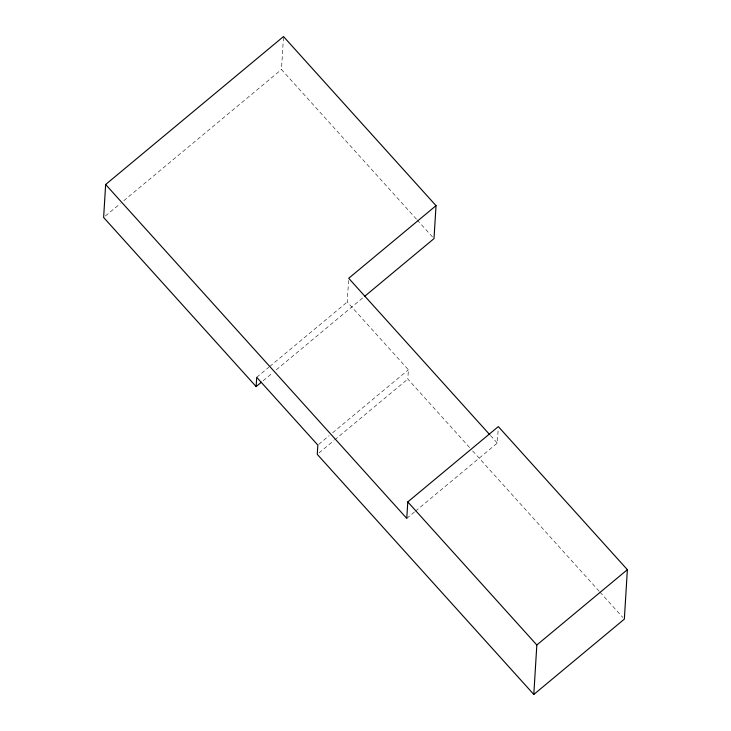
<?xml version="1.0" encoding="UTF-8"?>
<svg xmlns="http://www.w3.org/2000/svg" width="731" height="731" viewBox="0 0 731 731"><rect width="100%" height="100%" fill="white"/><g stroke="black" fill="none" stroke-linecap="round" stroke-linejoin="round"><path stroke-width="0.55" stroke-dasharray="3.65 2.74" d="M416.469 219.181L281.49 69.518L283.509 36.55M469.576 447.518L407.816 379.042L408.382 369.767L347.252 301.994L348.568 280.549M415.482 511.152L497.318 443.077L498.131 429.892M105.383 216.02L120.277 203.629M123.786 200.714L281.49 69.518M256.709 377.306L268.898 367.172M269.766 366.441L347.252 301.994M263.151 380.75L272.791 372.737M276.3 369.822L363.91 296.932M318.707 444.366L329.16 435.676M332.642 432.779L408.382 369.767M319.018 452.909L333.811 440.601M334.688 439.879L407.816 379.042M406.774 518.398L414.614 511.883M417.227 220.031L433.245 237.785M490.464 435.475L497.318 443.077M472.619 450.899L599.182 591.233M599.95 592.083L622.821 617.439"/><path stroke-width="1.1" d="M364.787 296.21L434.004 238.626L436.023 205.658L283.509 36.55L105.648 184.504L103.628 217.472L256.142 386.58L261.406 382.212M256.142 386.58L256.709 377.306L317.839 445.088L317.272 454.362L533.804 694.45L624.347 619.13L627.372 569.677L498.332 426.593L407.788 501.914L406.774 518.398L105.648 184.504M533.804 694.45L536.828 644.989L407.788 501.914M436.023 205.658L348.705 278.292L489.697 434.625M536.828 644.989L627.372 569.677"/></g></svg>
